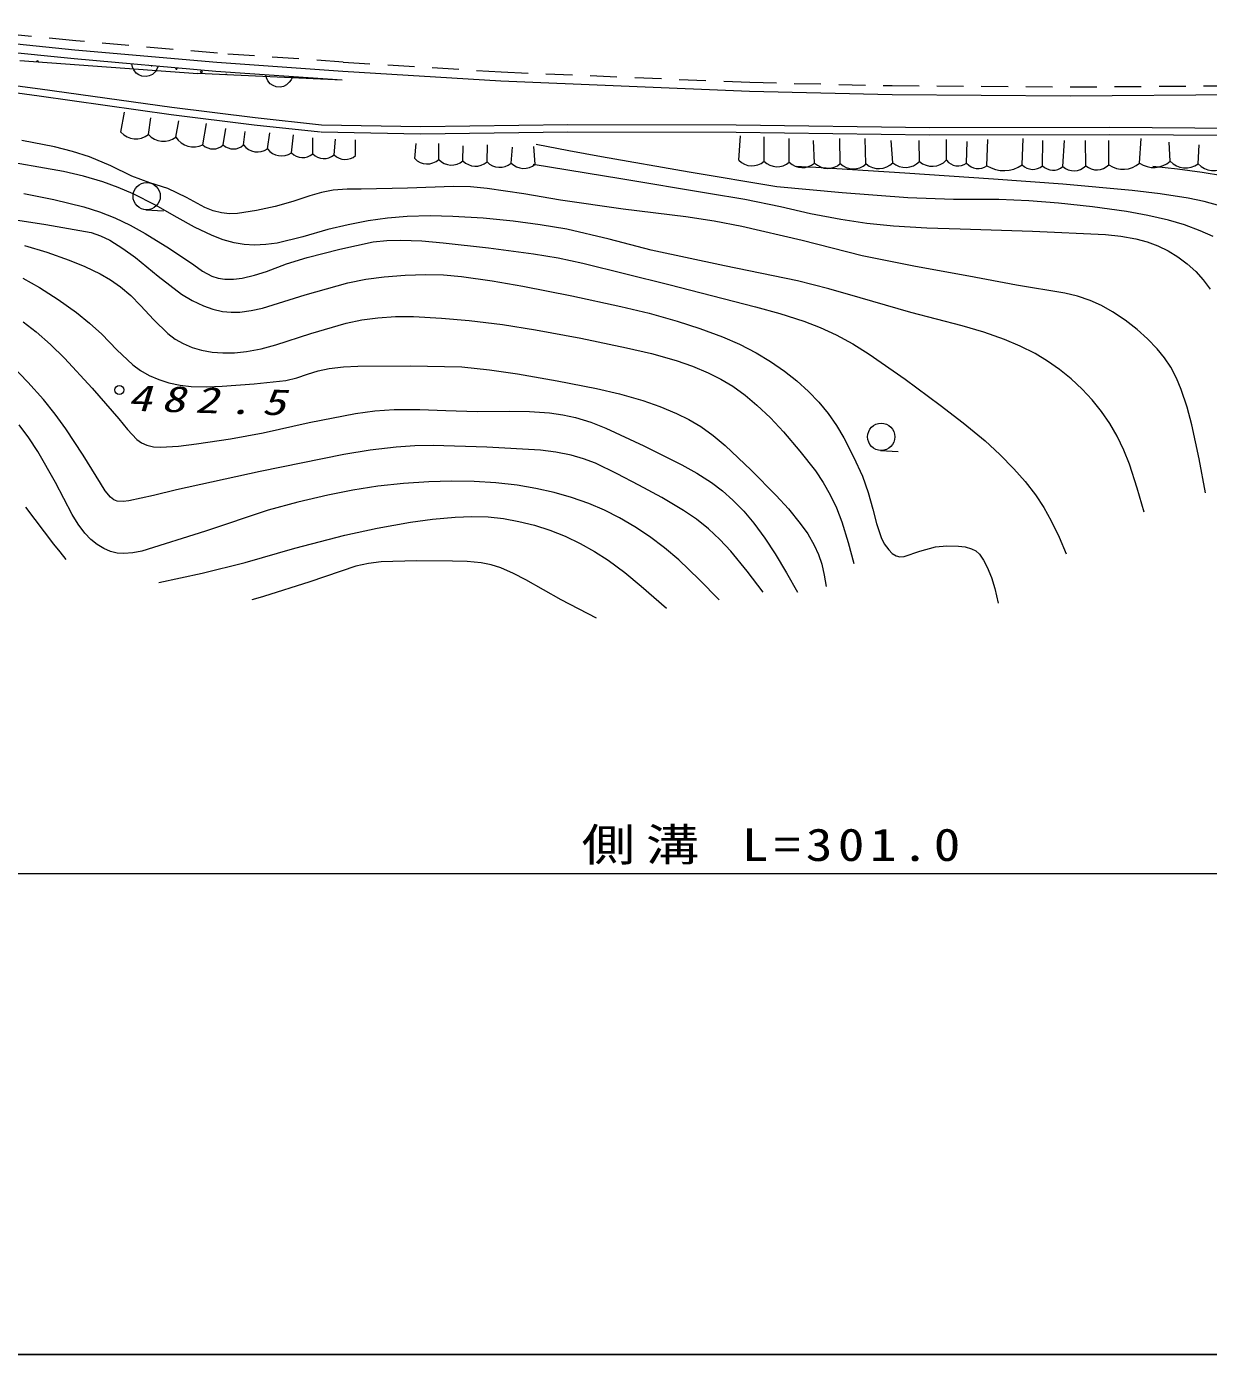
# Model space of a CAD drawing. Units: millimetres, scale not verified. Extents: x 40000 to 680000, y 20000 to 380000.
# Drawn here: x 180727 to 247102, y 205000 to 279583 of the extents above; entities that cross this region are included whole.
import ezdxf

# ---------------------------------------------------------------- set-up
doc = ezdxf.new("R2010")
doc.units = ezdxf.units.MM
doc.header["$LTSCALE"] = 1000
doc.linetypes.add('USER1', pattern=[2.5, 1.5, -1])
for name, color, linetype, lineweight in [('M-TTL-BAND', 7, 'Continuous', 25), ('S-BGD', 1, 'Continuous', 13), ('S-BGD-HTXT', 6, 'Continuous', 13)]:
    doc.layers.add(name, color=color, linetype=linetype, lineweight=lineweight)
doc.styles.add('ＭＳ ゴシック', font='')
doc.styles.get('ＭＳ ゴシック').set_extended_font_data('MS Gothic')

msp = doc.modelspace()

# ---------------------------------------------------------------- linework, layer by layer
at = {"layer": 'M-TTL-BAND'}
msp.add_line((40000, 205000), (579000, 205000), dxfattribs=at)
at = {"layer": 'S-BGD'}
for p, q in [((183441, 278264), (175491, 279066)), ((183394, 277766), (175439, 278569)), ((191404, 277564), (183441, 278264)), ((180358, 277685), (190351, 276940)), ((191365, 277066), (183394, 277766)), ((186673, 277305), (186632, 277481)), ((198481, 277068), (191404, 277564)), ((181487, 276068), (175982, 276799)), ((186750, 277151), (186673, 277305)), ((186881, 276974), (186750, 277151)), ((187038, 276870), (186881, 276974)), ((187209, 276802), (187038, 276870)), ((187440, 276782), (187209, 276802)), ((187621, 276818), (187440, 276782)), ((187793, 276894), (187621, 276818)), ((187949, 277046), (187793, 276894)), ((188052, 277183), (187949, 277046)), ((188127, 277350), (188052, 277183)), ((198446, 276570), (190351, 276940)), ((198446, 276570), (191365, 277066)), ((194201, 276694), (194157, 276870)), ((195654, 276765), (195582, 276597)), ((207363, 276516), (198481, 277068)), ((181434, 275671), (175922, 276403)), ((188892, 275029), (181487, 276068)), ((194281, 276542), (194201, 276694)), ((194415, 276367), (194281, 276542)), ((194574, 276266), (194415, 276367)), ((194746, 276201), (194574, 276266)), ((194978, 276185), (194746, 276201)), ((195157, 276225), (194978, 276185)), ((195328, 276303), (195157, 276225)), ((195482, 276458), (195328, 276303)), ((195582, 276597), (195482, 276458)), ((221326, 275934), (207363, 276516)), ((188840, 274632), (181434, 275671)), ((229339, 275744), (221326, 275934)), ((239328, 275671), (229339, 275744)), ((248758, 275739), (239328, 275671)), ((186028, 273654), (186228, 274775)), ((193509, 274050), (188840, 274632)), ((193558, 274447), (188892, 275029)), ((187570, 273514), (187710, 274455)), ((189111, 273374), (189271, 274295)), ((190633, 272934), (190833, 274135)), ((191774, 272934), (191914, 273855)), ((197239, 273646), (193509, 274050)), ((197282, 274043), (193558, 274447)), ((202861, 273945), (197282, 274043)), ((211129, 274058), (202861, 273945)), ((220584, 274040), (211129, 274058)), ((231446, 273887), (220584, 274040)), ((241523, 273910), (231446, 273887)), ((250901, 273852), (241523, 273910)), ((192915, 272934), (192995, 273694)), ((194257, 272713), (194397, 273614)), ((195598, 272493), (195718, 273494)), ((196799, 272440), (196799, 273334)), ((202860, 273545), (197275, 273644)), ((198001, 272386), (198081, 273254)), ((199202, 272333), (199202, 273214)), ((202526, 272173), (202606, 273014)), ((211132, 273658), (202860, 273545)), ((203879, 272109), (203887, 273014)), ((220581, 273640), (211132, 273658)), ((231444, 273487), (220581, 273640)), ((220723, 272070), (220824, 273439)), ((222142, 272020), (222142, 273388)), ((223561, 271969), (223561, 273287)), ((224981, 271918), (224930, 273186)), ((226425, 271893), (226400, 273287)), ((227870, 271868), (227819, 273287)), ((229374, 271935), (229289, 273186)), ((230878, 272003), (230861, 273186)), ((241524, 273510), (231444, 273487)), ((232382, 272070), (232382, 273236)), ((233522, 271918), (233547, 273135)), ((234663, 271766), (234713, 273236)), ((236640, 271817), (236690, 273287)), ((237780, 271766), (237805, 273186)), ((238921, 271716), (239022, 273186)), ((240213, 271766), (240188, 273186)), ((241506, 271817), (241506, 273186)), ((250899, 273452), (241524, 273510)), ((243229, 271918), (243331, 273287)), ((244953, 272020), (244902, 273084)), ((205232, 272045), (205248, 272893)), ((206586, 271981), (206610, 272934)), ((207939, 271916), (208011, 272813)), ((209293, 271852), (209213, 272853)), ((211184, 272610), (209347, 272950)), ((213021, 272273), (211184, 272610)), ((217938, 271399), (213021, 272273)), ((246524, 271868), (246575, 272932)), ((222857, 270583), (217938, 271399)), ((226535, 270239), (222857, 270583)), ((230223, 269954), (226535, 270239)), ((187424, 269291), (188417, 269228)), ((232778, 269878), (230223, 269954)), ((235336, 269863), (232778, 269878)), ((237016, 269796), (235336, 269863)), ((238683, 269669), (237016, 269796)), ((240593, 269464), (238683, 269669)), ((242500, 269197), (240593, 269464)), ((179261, 268862), (181801, 268467)), ((243691, 268980), (242500, 269197)), ((244856, 268707), (243691, 268980)), ((245758, 268438), (244856, 268707)), ((181801, 268467), (184352, 268010)), ((184352, 268010), (184885, 267825)), ((184885, 267825), (185396, 267583)), ((246639, 268113), (245758, 268438)), ((247359, 267789), (246639, 268113)), ((185396, 267583), (186136, 267126)), ((186136, 267126), (186852, 266613)), ((186852, 266613), (188117, 265560)), ((188117, 265560), (189423, 264551)), ((199787, 265390), (200815, 265531)), ((200815, 265531), (201982, 265624)), ((201982, 265624), (203149, 265656)), ((203149, 265656), (204145, 265632)), ((204145, 265632), (205149, 265547)), ((205149, 265547), (206870, 265302)), ((196369, 264509), (198766, 265188)), ((198766, 265188), (199787, 265390)), ((206870, 265302), (208595, 264996)), ((208595, 264996), (211355, 264461)), ((189423, 264551), (190021, 264205)), ((190021, 264205), (190660, 263906)), ((193983, 263771), (196369, 264509)), ((211355, 264461), (214109, 263867)), ((190660, 263906), (191191, 263717)), ((191191, 263717), (191735, 263588)), ((191735, 263588), (192217, 263535)), ((192217, 263535), (192711, 263543)), ((192711, 263543), (193344, 263626)), ((193344, 263626), (193983, 263771)), ((214109, 263867), (215694, 263482)), ((215694, 263482), (217271, 263037)), ((217271, 263037), (218546, 262627)), ((218546, 262627), (219803, 262160)), ((219803, 262160), (220759, 261737)), ((220759, 261737), (221702, 261253)), ((221702, 261253), (222514, 260768)), ((222514, 260768), (223296, 260231)), ((223296, 260231), (223993, 259681)), ((223993, 259681), (224650, 259085)), ((224650, 259085), (225219, 258491)), ((225219, 258491), (225742, 257858)), ((225742, 257858), (226209, 257185)), ((180862, 256474), (180306, 257207)), ((226209, 257185), (226626, 256479)), ((181365, 255711), (180862, 256474)), ((226626, 256479), (227172, 255418)), ((182343, 253975), (181365, 255711)), ((227172, 255418), (227666, 254324)), ((228678, 255778), (229671, 255715)), ((183288, 252171), (182343, 253975)), ((200456, 253760), (199042, 253542)), ((201890, 253919), (200456, 253760)), ((203321, 254018), (201890, 253919)), ((204597, 254056), (203321, 254018)), ((205867, 254033), (204597, 254056)), ((207075, 253956), (205867, 254033)), ((208277, 253819), (207075, 253956)), ((209323, 253644), (208277, 253819)), ((210350, 253412), (209323, 253644)), ((227666, 254324), (227991, 253417)), ((195966, 252870), (194299, 252414)), ((197640, 253265), (195966, 252870)), ((199042, 253542), (197640, 253265)), ((211332, 253130), (210350, 253412)), ((212295, 252791), (211332, 253130)), ((227991, 253417), (228262, 252483)), ((183619, 251630), (183288, 252171)), ((194299, 252414), (190774, 251244)), ((213180, 252416), (212295, 252791)), ((214030, 251990), (213180, 252416)), ((228262, 252483), (228460, 251674)), ((183997, 251126), (183619, 251630)), ((214888, 251491), (214030, 251990)), ((215714, 250940), (214888, 251491)), ((228460, 251674), (228714, 250891)), ((184328, 250780), (183997, 251126)), ((184698, 250483), (184328, 250780)), ((190774, 251244), (187210, 250125)), ((216554, 250305), (215714, 250940)), ((228714, 250891), (228899, 250529)), ((185063, 250263), (184698, 250483)), ((185443, 250104), (185063, 250263)), ((185818, 250014), (185443, 250104)), ((186192, 249986), (185818, 250014)), ((186700, 250024), (186192, 249986)), ((187210, 250125), (186700, 250024)), ((217355, 249625), (216554, 250305)), ((228899, 250529), (229144, 250185)), ((229144, 250185), (229342, 249992)), ((229342, 249992), (229562, 249859)), ((229562, 249859), (229774, 249807)), ((230007, 249816), (230894, 250123)), ((230894, 250123), (231773, 250364)), ((231773, 250364), (232401, 250413)), ((232401, 250413), (233071, 250404)), ((233071, 250404), (233444, 250360)), ((233444, 250360), (233802, 250256)), ((233802, 250256), (234033, 250132)), ((234033, 250132), (234236, 249952)), ((234236, 249952), (234477, 249606)), ((218510, 248521), (217355, 249625)), ((229774, 249807), (230007, 249816)), ((234477, 249606), (234676, 249211)), ((234676, 249211), (234923, 248629)), ((219617, 247382), (218510, 248521)), ((234923, 248629), (235114, 248024)), ((235114, 248024), (235206, 247616)), ((235206, 247616), (235286, 247192))]:
    msp.add_line(p, q, dxfattribs=at)
at = {"layer": 'S-BGD', "linetype": 'USER1'}
for p, q in [((183490, 278781), (175545, 279583)), ((191445, 278082), (183490, 278781)), ((198517, 277587), (191445, 278082)), ((198513, 277587), (207390, 277036)), ((207390, 277036), (221343, 276453)), ((221343, 276453), (229347, 276264)), ((229347, 276264), (239328, 276191)), ((239328, 276191), (248749, 276259))]:
    msp.add_line(p, q, dxfattribs=at)
at = {"layer": 'S-BGD'}
for points in [[(246934, 253390), (246579, 255298), (246161, 257212), (245899, 258206), (245576, 259192), (245310, 259828), (244986, 260444), (244630, 260982), (244222, 261487), (243685, 262045), (243103, 262563), (242432, 263085), (241721, 263561), (241103, 263908), (240462, 264198), (239754, 264434), (239029, 264612), (236328, 265056), (233648, 265558), (230642, 266104), (227646, 266710), (224288, 267558), (220903, 268350), (219335, 268656), (217757, 268902), (214236, 269333), (210705, 269827), (208651, 270190), (206596, 270493), (205655, 270579), (204702, 270605), (202119, 270497), (199516, 270448), (198724, 270448), (197943, 270388), (197284, 270258), (196634, 270068), (195672, 269748), (194692, 269485), (193642, 269252), (192574, 269077), (192127, 269066), (191675, 269117), (191203, 269241), (190736, 269428), (189712, 269990), (188668, 270494), (187645, 270813), (186646, 271189), (185467, 271753), (184266, 272260), (183300, 272571), (182304, 272827), (180461, 273191)], [(243487, 252301), (243108, 253657), (242670, 254999), (242352, 255794), (241974, 256574), (241562, 257282), (241096, 257960), (240576, 258610), (240009, 259222), (239392, 259798), (238738, 260328), (238066, 260798), (237362, 261216), (236524, 261633), (235652, 261999), (234483, 262410), (233280, 262769), (230395, 263529), (227536, 264344), (225786, 264853), (224021, 265305), (219915, 266135), (215813, 267026), (213446, 267639), (211064, 268195), (209568, 268455), (208052, 268656), (206366, 268816), (204663, 268917), (203389, 268943), (202109, 268909), (201005, 268818), (199908, 268667), (198780, 268455), (197652, 268181), (196238, 267774), (194804, 267424), (194170, 267336), (193519, 267307), (192950, 267341), (192391, 267435), (191768, 267610), (191150, 267847), (190160, 268322), (189190, 268855), (187965, 269547), (186713, 270186), (185876, 270550), (185008, 270862), (183919, 271179), (182808, 271439), (178938, 272117)], [(209171, 271845), (214095, 271045), (219029, 270233), (221057, 269882), (223073, 269471), (224757, 269084), (226451, 268757), (227924, 268548), (229417, 268397), (231286, 268279), (233161, 268221), (237214, 268096), (241323, 267908), (242181, 267814), (243027, 267660), (243654, 267490), (244263, 267262), (244840, 266978), (245391, 266640), (245908, 266252), (246386, 265818), (246813, 265350), (247197, 264839)], [(247747, 269507), (246865, 269758), (245955, 269953), (244393, 270189), (242813, 270367), (238926, 270723), (235028, 271019), (230053, 271353), (225059, 271661), (224529, 271693), (223989, 271725)], [(247897, 271193), (246747, 271388), (245363, 271567), (243981, 271717)], [(180578, 270214), (182264, 269862), (183943, 269450), (184826, 269169), (185690, 268831), (186550, 268426), (187392, 267962), (188760, 267109), (190113, 266195), (190615, 265853), (191139, 265569), (191484, 265456), (191858, 265399), (192343, 265399), (192838, 265459), (193523, 265617), (194199, 265834), (195334, 266250), (196488, 266610), (198325, 267075), (200189, 267485), (200959, 267569), (201734, 267593), (202922, 267546), (204123, 267438), (206666, 267159), (209189, 266823), (210576, 266590), (211962, 266297), (216795, 265093), (221661, 263844), (223025, 263469), (224373, 263034), (225292, 262683), (226194, 262273), (227134, 261759), (228056, 261186), (230061, 259778), (232044, 258313), (233322, 257333), (234559, 256309), (235384, 255554), (236176, 254747), (236803, 254029), (237381, 253274), (237851, 252567), (238267, 251829), (238709, 250912), (239120, 249968)], [(180610, 267281), (181874, 266904), (183123, 266469), (184000, 266114), (184861, 265701), (185447, 265358), (185998, 264967), (186580, 264473), (187133, 263923), (187883, 263104), (188669, 262335), (189074, 262033), (189524, 261775), (190024, 261565), (190551, 261410), (191143, 261301), (191741, 261253), (192404, 261260), (193070, 261328), (193904, 261486), (194730, 261704), (196701, 262346), (198669, 262924), (199549, 263105), (200454, 263229), (201451, 263289), (202455, 263289), (204028, 263211), (205592, 263074), (207458, 262843), (209315, 262553), (211853, 262083), (214420, 261545), (215823, 261212), (217210, 260820), (218127, 260504), (219015, 260134), (219713, 259785), (220391, 259378), (221080, 258880), (221745, 258324), (222508, 257597), (223233, 256822), (224153, 255741), (225026, 254623), (225469, 253974), (225864, 253288), (226211, 252542), (226509, 251760), (226868, 250608), (227188, 249424)], [(180524, 265445), (181446, 264925), (182506, 264247), (183538, 263515), (184260, 262931), (184946, 262299), (185796, 261423), (186687, 260591), (187128, 260270), (187613, 259993), (188157, 259757), (188726, 259577), (189348, 259443), (189971, 259370), (190836, 259350), (191705, 259391), (193507, 259513), (195289, 259694), (195905, 259846), (196512, 260059), (197107, 260248), (197718, 260378), (198518, 260473), (199340, 260508), (202275, 260518), (205173, 260468), (206729, 260300), (208293, 260071), (210517, 259693), (212731, 259256), (214033, 258947), (215333, 258576), (216293, 258245), (217230, 257859), (217927, 257513), (218593, 257115), (219290, 256607), (219953, 256049), (221414, 254667), (222825, 253250), (223519, 252491), (224178, 251680), (224595, 251085), (224958, 250460), (225198, 249935), (225381, 249390), (225520, 248769), (225625, 248138)], [(180534, 263006), (181267, 262437), (182078, 261723), (182850, 260962), (184407, 259274), (185917, 257548), (186402, 256944), (186922, 256397), (187187, 256209), (187480, 256076), (187854, 255986), (188254, 255952), (189263, 256018), (190276, 256145), (192178, 256433), (194023, 256772), (196590, 257339), (199194, 257853), (200281, 257993), (201370, 258072), (202810, 258077), (204268, 258021), (206037, 257967), (207824, 257973), (208969, 257957), (210102, 257881), (210837, 257780), (211560, 257620), (212409, 257356), (213254, 257029), (215395, 256029), (217518, 254971), (218365, 254500), (219184, 253974), (219802, 253508), (220392, 252986), (221000, 252362), (221571, 251689), (222197, 250844), (222773, 249967), (223412, 248894), (224027, 247806)], [(222091, 247806), (221201, 248985), (220272, 250117), (219669, 250764), (219019, 251372), (218347, 251907), (217626, 252402), (216396, 253135), (215116, 253827), (213903, 254469), (212674, 255052), (211999, 255311), (211306, 255513), (210451, 255685), (209581, 255798), (206571, 255957), (203570, 256057), (202526, 256039), (201482, 255961), (200015, 255781), (198554, 255540), (193843, 254584), (189141, 253569), (187851, 253237), (186480, 252949), (186147, 252910), (185824, 252933), (185625, 253008), (185443, 253143), (185148, 253509), (184881, 253941), (183910, 255513), (182935, 256980), (182331, 257816), (181671, 258629), (180805, 259614), (179888, 260566)], [(180671, 252587), (182242, 250505), (182588, 250079), (182936, 249654)], [(188164, 248354), (190585, 248886), (193002, 249478), (195794, 250279), (198598, 251020), (200424, 251406), (202280, 251737), (203530, 251916), (204796, 252036), (205725, 252068), (206654, 252039), (207517, 251945), (208382, 251790), (209255, 251571), (210123, 251291), (210980, 250951), (211812, 250555), (212615, 250108), (213394, 249604), (214332, 248910), (215244, 248160), (215955, 247540), (216659, 246910)], [(212726, 246348), (210744, 247389), (208759, 248501), (208066, 248871), (207357, 249182), (206823, 249351), (206263, 249464), (205471, 249543), (204653, 249563), (202631, 249568), (200634, 249513), (199929, 249421), (199223, 249267), (196638, 248395), (194032, 247580), (193707, 247485), (193381, 247391)]]:
    msp.add_lwpolyline(points, dxfattribs=at)
for centre, radius in [((190542, 277038), 49.7), ((187472, 270054), 765), ((185939, 259171), 249), ((228726, 256541), 765)]:
    msp.add_circle(centre, radius, dxfattribs=at)
for centre, radius, start, end in [((181340, 277610), 49.7, 357.25033, 174.22372), ((187741, 277430), 49.7, 241.84636, 288.11398), ((189141, 277234), 49.7, 142.56497, 27.39536), ((191943, 276843), 49.7, 26.74416, 148.01654), ((186876, 274429), 1148, 222.43335, 307.17822), ((188417, 274289), 1148, 222.43335, 307.17822), ((190121, 274014), 1196, 212.36572, 295.34595), ((191204, 273533), 827, 226.39746, 313.60303), ((192345, 273533), 827, 226.39746, 313.60303), ((193702, 273528), 986, 217.07373, 304.2793), ((195043, 273307), 986, 217.07373, 304.2793), ((196227, 273097), 872, 223.85254, 311.05811), ((197428, 273044), 872, 223.85254, 311.05811), ((198630, 272990), 872, 223.85254, 311.05811), ((203236, 272851), 982, 223.68726, 310.89282), ((204590, 272787), 982, 223.68726, 310.89282), ((205943, 272723), 982, 223.68726, 310.89282), ((207296, 272659), 982, 223.68726, 310.89282), ((208650, 272595), 982, 223.68726, 310.89282), ((221459, 272790), 1030, 224.35205, 311.55762), ((222878, 272740), 1030, 224.35205, 311.55762), ((224298, 272689), 1030, 224.35205, 311.55762), ((225717, 272664), 1048, 225.39233, 312.5979), ((227161, 272639), 1048, 225.39233, 312.5979), ((228587, 272695), 1094, 229.11157, 316.0354), ((230090, 272762), 1094, 229.11157, 316.0354), ((231594, 272830), 1094, 229.11157, 316.0354), ((233032, 272593), 834, 218.80273, 306.0083), ((234172, 272441), 834, 218.80273, 306.0083), ((235613, 273271), 1780, 237.71387, 305.22412), ((237237, 272390), 828, 223.85254, 311.05811), ((238377, 272340), 828, 223.85254, 311.05811), ((239541, 272420), 938, 228.64307, 315.84863), ((240833, 272470), 938, 228.64307, 315.84863), ((242304, 272958), 1392, 235.03931, 311.69409), ((244027, 273059), 1392, 235.03931, 311.69409), ((245824, 272828), 1189, 222.85474, 306.09033), ((247396, 272676), 1189, 222.85474, 306.09033)]:
    msp.add_arc(centre, radius, start, end, dxfattribs=at)
at = {"layer": 'S-BGD-HTXT'}
msp.add_line((67829, 232014), (367852, 232014), dxfattribs=at)

# ---------------------------------------------------------------- texts
at = {"layer": 'S-BGD', "insert": (186387, 257984), "char_height": 1466, "attachment_point": 7, "rotation": 358.3, "style": 'ＭＳ ゴシック'}
msp.add_mtext('\\T1.4;\\W1.35;\\Q15;482.5', dxfattribs=at)
at = {"layer": 'S-BGD-HTXT', "insert": (211903, 232514), "char_height": 1833, "attachment_point": 7, "style": 'ＭＳ ゴシック'}
msp.add_mtext('\\T1.2;\\W1.2;側溝\\~L=301.0', dxfattribs=at)

doc.saveas('drawing.dxf')
